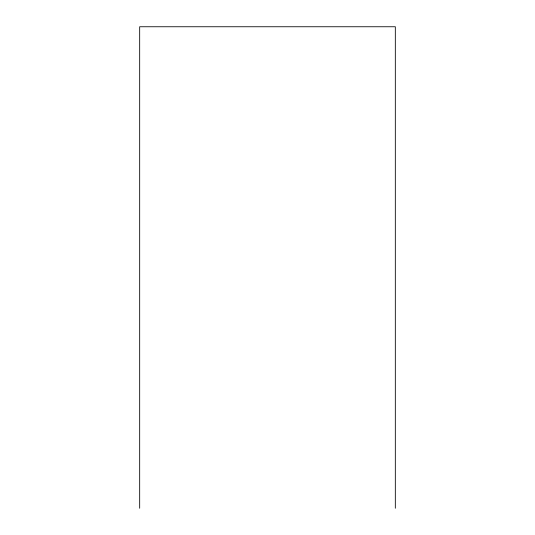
<?xml version="1.0" encoding="UTF-8"?>
<svg xmlns="http://www.w3.org/2000/svg" width="535" height="535" viewBox="0 0 535 535"><rect width="100%" height="100%" fill="white"/><g stroke="black" fill="none" stroke-linecap="round" stroke-linejoin="round"><path stroke-width="0.8" d="M395.325 508.25L395.325 26.75L139.675 26.75L139.675 508.25"/></g></svg>
